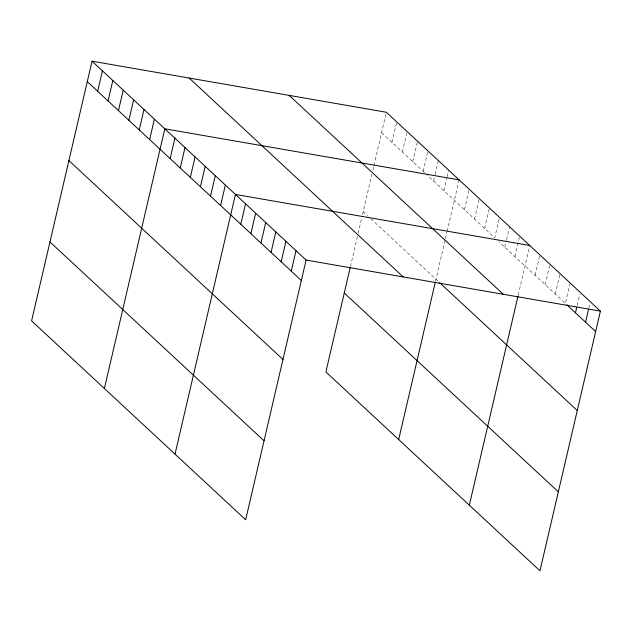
<?xml version="1.0" encoding="UTF-8"?>
<svg xmlns="http://www.w3.org/2000/svg" width="632" height="632" viewBox="0 0 632 632"><rect width="100%" height="100%" fill="white"/><g stroke="black" fill="none" stroke-linecap="round" stroke-linejoin="round"><path stroke-width="0.47" stroke-dasharray="3.16 2.37" d="M350.436 266.499L357.917 234.346M358.139 233.398L361.662 218.269M362.539 214.485L371.948 174.053M372.825 170.292L373.702 166.532M373.915 165.592L386.334 112.251M391.974 142.358L396.73 121.913M402.371 152.02L407.127 131.575M412.767 161.681L417.523 141.236M423.163 171.335L427.919 150.89M433.56 180.997L434.856 175.42M435.077 174.495L438.316 160.552M443.956 190.659L446.99 177.647M447.203 176.715L448.72 170.213M435.543 281.153L445.173 239.789M445.386 238.849L446.919 232.268M447.14 231.328L459.116 179.875M464.449 209.69L469.205 189.245M474.537 219.067L479.301 198.622M484.633 228.444L489.389 207.999M499.051 219.233L494.722 237.822L427.327 175.198M504.818 247.191L506.327 240.689M506.548 239.757L509.574 226.746M514.906 256.568L519.662 236.123M518.216 295.081L529.758 245.5M535.091 275.323L539.846 254.878M545.187 284.692L549.943 264.247M555.275 294.07L560.031 273.624M570.127 283.002L565.364 303.447L499.051 241.835M577.19 305.39L579.781 294.236M588.795 308.258L589.877 303.613M381.57 132.696L426.632 174.558M363.203 211.649L368.053 216.152M370.826 218.727L438.869 281.943"/><path stroke-width="0.95" d="M92.027 61.193L31.6 320.874L245.666 519.749L306.101 260.068L92.027 61.193L386.334 112.251L600.4 311.126L539.973 570.807L325.899 371.932L350.215 267.447M97.668 91.3L102.424 70.855M108.064 100.962L112.82 80.517M118.46 110.616L123.224 90.171M128.865 120.278L133.621 99.832M139.261 129.939L144.017 109.494M149.658 139.601L154.413 119.156M104.383 388.49L164.81 128.81L459.116 179.875M170.142 158.632L174.906 138.187M180.239 168.009L184.994 147.564M190.327 177.387L195.09 156.941M200.423 186.756L205.179 166.311M210.511 196.133L215.275 175.688M220.608 205.511L225.363 185.065M175.025 454.116L235.452 194.443L529.758 245.5M240.792 224.265L245.548 203.82M250.88 233.635L255.636 213.189M260.969 243.012L265.732 222.567M271.065 252.389L275.821 231.944M281.153 261.767L285.917 241.321M291.249 271.136L296.005 250.691M398.689 439.548L435.322 282.101M469.331 505.173L518.003 296.021M575.46 312.824L576.755 307.247M585.548 322.202L588.582 309.19M306.101 260.068L600.4 311.126M566.809 304.79L595.644 331.571M289.211 95.408L503.277 294.275M439.588 282.615L577.269 410.524M189.15 78.044L403.216 276.919M344.274 292.987L558.34 491.862M87.271 81.639L301.338 280.513M68.896 160.583L282.97 359.458M49.968 241.922L264.042 440.796"/></g></svg>
